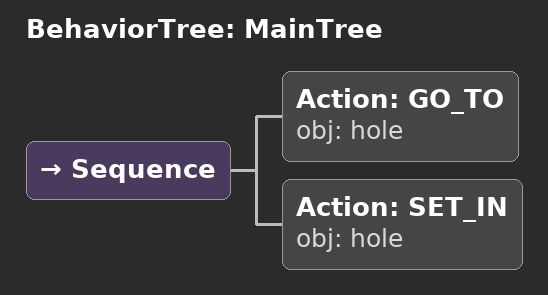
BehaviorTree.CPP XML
<root main_tree_to_execute="MainTree">
  <BehaviorTree ID="MainTree">
    <Sequence>
      <!-- Go to hole -->
      <Action ID="GO_TO" obj="hole" />
      <!-- Set in hole -->
      <Action ID="SET_IN" obj="hole" />
    </Sequence>
  </BehaviorTree>
</root>
